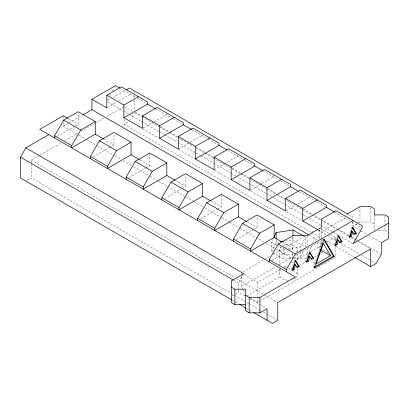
<?xml version="1.0" encoding="UTF-8"?>
<svg xmlns="http://www.w3.org/2000/svg" width="409" height="409" viewBox="0 0 409 409"><rect width="100%" height="100%" fill="white"/><g stroke="black" fill="none" stroke-linecap="round" stroke-linejoin="round"><path stroke-width="0.31" stroke-dasharray="2.04 1.53" d="M287.793 280.145L286.193 280.022A8.845 5.107 0 0 1 280.819 277.645C279.015 275.369 279.444 271.827 280.6 269.352M294.536 260.375L291.162 270.119L292.159 269.541M305.457 261.862L308.831 252.123M309.587 251.632L311.832 245.149M312.65 242.793L314.286 238.074L315.835 240.768M313.289 267.66L323.115 239.285M334.644 243.636L337.42 235.615M348.739 235.957L351.714 227.363M276.152 239.996L276.152 242.471L271.637 252.195L271.637 242.292L272.967 239.429M300.809 251.136L300.809 246.801L305.324 237.077L303.713 236.151M293.948 257.767L300.809 256.709L303.994 249.843M107.424 99.668L109.295 96.427M109.607 95.89L110.542 94.269M112.414 91.028L114.597 87.25M130.093 120.072L134.193 112.971M245.047 296.024L238.447 292.215L238.447 283.013L243.176 274.822M93.114 157.03L113.973 144.898L113.973 133.625M63.334 122.521L63.334 126.202L68.835 123.027M69.382 122.71L82.577 115.093M107.582 100.66L110.865 98.763M113.048 97.5L125.077 90.553M57.342 136.391L74.908 126.248M75.455 125.931L78.201 124.346L78.201 112.981M107.342 107.521L116.672 102.138M118.871 100.87L130.394 94.213L130.394 93.119M31.171 163.334L31.171 160.164L39.468 155.374M40.021 155.057L61.59 142.603M64.908 140.686L77.628 133.344M80.946 131.427L104.177 118.017M106.391 116.739L124.091 106.519M26.882 180.384L31.171 177.91L234.081 295.058M124.101 119.188L124.101 124.259L128.39 121.78M128.886 177.695L145.359 168.191M145.906 167.874L149.75 165.655L149.75 154.29M178.339 149.147L188.217 143.441M190.415 142.174L201.944 135.517L201.944 134.423M164.663 198.35L182.23 188.206M182.777 187.889L185.522 186.305L185.522 174.94M214.112 169.801L223.994 164.096M224.541 163.779L237.716 156.172L237.716 155.077M200.983 218.687L216.903 209.495M217.45 209.178L221.295 206.959L221.295 194.331M250.436 190.139L261.412 183.799M261.959 183.483L273.488 176.826L273.488 174.638M236.208 239.659L253.774 229.515M254.321 229.198L257.067 227.614L257.067 216.249M286.208 210.788L295.538 205.405M297.737 204.137L309.26 197.481L309.26 195.292M242.966 271.862L263.963 259.741M264.516 259.424L270.594 255.911M273.355 254.316L283.851 248.258M284.403 247.941L304.848 236.136M312.031 231.99L313.136 231.351M271.98 260.308L288.447 250.804M288.999 250.487L292.839 248.268L282.946 242.552M242.885 289.378L241.31 286.643L275.564 266.867M279.434 264.633L292.696 256.98M295.456 255.385L319.214 241.663L321.106 244.94M231.852 296.024L235.149 294.122M235.702 293.805L238.447 292.215M352.819 221.882L352.824 226.172L357.763 223.324M358.315 223.007L359.961 222.056L370.677 222.051L374.255 224.117M244.045 274.403L257.747 282.312L279.848 269.551M284.27 267L287.583 265.083M291.453 262.854L294.214 261.259M296.423 259.981L308.028 253.283M310.789 251.688L321.29 245.625M327.369 242.118L335.656 237.332L335.656 241.085M246.668 295.932L280.093 276.632M299.368 265.502L305.947 261.709M314.163 256.959L318.003 254.746M321.29 252.849L324.03 251.264M250.359 298.064L257.747 302.328L335.656 257.348L335.656 246.714M143.114 128.078L153.544 122.102M154.091 121.785L166.172 114.868L166.172 113.774M276.152 242.471L279.894 241.893M285.508 241.024L292.992 239.863L305.324 246.985L305.324 237.077M277 245.385L283.969 249.408L285.216 249.214M288.335 248.733L300.809 246.801M272.711 252.813L283.969 259.311L293.325 257.864M378.039 230.308L384.976 230.308L388.55 232.368M293.463 258.708L306.515 258.708M284.061 266.995L286.193 267.205L287.91 267.936M103.528 138.927L113.973 144.898M348.524 214.505L352.814 216.985L352.814 219.434M120.486 88.492L135.353 97.076M137.562 98.349L146.376 103.436M155.727 108.835L172.782 118.682M173.334 119.004L183.252 124.73M192.046 129.806L207.455 138.702M208.002 139.019L217.925 144.745M227.823 150.461L243.227 159.352M243.779 159.674L254.25 165.717M263.043 170.793L278.447 179.689M280.651 180.962L290.574 186.688M299.368 191.765L314.224 200.344M314.772 200.661L325.242 206.703M335.14 212.419L349.997 220.998M352.2 222.271L362.118 227.997M352.824 226.172L360.523 230.62M361.07 230.937L367.118 234.429M369.317 235.696L381.413 242.68M135.374 112.199L141.458 115.706M160.256 126.56L169.653 131.989M170.21 132.306L177.394 136.458M196.192 147.312L205.042 152.419M205.594 152.736L213.334 157.204M232.133 168.058L240.978 173.165M241.53 173.482L248.718 177.634M268.069 188.805L276.919 193.912M277.471 194.234L284.659 198.38M303.452 209.234L312.302 214.342M314.511 215.62L320.595 219.132M321.147 219.449L337.18 228.708M337.732 229.025L349.342 235.732M351.556 237.005L354.874 238.922M355.426 239.239L357.088 240.201M357.64 240.518L380.309 253.606M124.643 106.841L132.383 111.309M134.592 112.582L141.78 116.734M142.332 117.051L158.922 126.626M159.474 126.948L168.871 132.373M169.423 132.695L177.169 137.163M177.721 137.48L194.306 147.056M196.519 148.334L204.26 152.802M204.812 153.119L213.104 157.91M213.656 158.227L240.195 173.549M240.748 173.871L249.04 178.656M249.592 178.973L266.182 188.549M266.734 188.871L275.579 193.978M277.793 195.257L302.118 209.301M302.67 209.618L311.52 214.725M312.072 215.042L320.365 219.832M320.917 220.149L336.397 229.086M336.95 229.408L348.008 235.788M351.326 237.706L354.092 239.301M354.644 239.623L356.3 240.579M358.514 241.857L370.125 248.56M107.593 101.928L123.073 110.865M123.625 111.187L128.605 114.06M129.157 114.377L159.014 131.616M159.566 131.933L163.989 134.489M164.541 134.806L177.255 142.148M177.813 142.465L200.482 155.553M201.034 155.875L213.196 162.894M213.749 163.217L230.333 172.792M230.891 173.109L235.865 175.982M236.417 176.305L266.274 193.539M266.826 193.861L271.249 196.412M273.463 197.69L284.521 204.076M285.073 204.393L302.21 214.29M302.762 214.607L307.185 217.164M309.398 218.437L320.457 224.822M321.009 225.144L332.067 231.525M332.619 231.847L338.151 235.037M338.703 235.359L352.522 243.335M320.861 228.789L328.529 233.217M330.723 234.485L335.656 237.332M318.683 230.175L321.433 231.76L345.038 218.135L345.038 215.947M142.731 128.825L158.764 138.078M178.672 149.571L194.704 158.83M214.607 170.318L230.64 179.577M250.548 191.069L266.581 200.323M286.484 211.816L301.965 220.753M317.998 230.011L327.399 235.441M327.952 235.758L335.692 240.226M341.218 243.416L359.465 253.953M361.679 255.231L371.075 260.656M371.628 260.973L376.05 263.529M124.101 124.259L310.978 232.143M311.53 232.46L320.932 237.89M321.484 238.207L323.141 239.163M325.907 240.763L333.647 245.231M335.861 246.504L354.102 257.041M309.265 235.175L317.558 239.965M319.603 241.146L323.325 243.294M327.742 252.777L324.577 250.952L322.686 247.675M68.293 118.625L78.201 124.346M175.625 180.594L185.522 186.305M211.402 201.248L221.295 206.959M247.174 221.903L257.067 227.614M309.797 260.242L315.114 263.314M271.637 242.292L276.464 245.073M63.334 126.202L78.267 134.822M78.819 135.144L86.56 139.612M87.117 139.934L97.071 145.681M97.623 145.998L114.213 155.578M114.765 155.895L120.849 159.408M123.063 160.686L133.017 166.432M133.569 166.754L149.607 176.013M150.159 176.33L157.905 180.804M158.457 181.121L185.553 196.765M186.105 197.087L193.851 201.555M194.403 201.872L204.357 207.624M204.909 207.941L221.499 217.522M222.051 217.839L229.244 221.99M229.797 222.307L239.751 228.058M240.303 228.375L264.086 242.102M266.295 243.381L276.249 249.127M276.801 249.449L292.839 258.708M31.171 160.164L235.942 278.391M236.494 278.708L277.21 302.215M234.02 280.456L238.447 283.013M249.996 298.882L259.342 304.276M259.894 304.598L266.489 308.406M234.633 295.38L248.457 303.36M249.009 303.677L258.963 309.424M259.516 309.741L261.172 310.702M263.386 311.975L266.152 313.575M266.704 313.892L276.653 319.639M232.041 300.068L238.289 303.677M246.412 308.371L252.665 311.975M139.852 159.888L149.75 165.655M288.483 268.181L291.152 270.247M317.082 242.92L320.186 248.304M243.202 289.92L244.776 292.655M134.812 91.749L134.817 94.898M134.817 95.527L134.817 97.414M134.817 99.929L134.822 110.619M384.971 216.146L384.971 224.152M384.971 224.766L384.976 230.308M374.255 214.919L374.255 230.308M370.677 207.895L370.677 222.051M359.956 206.668L359.961 222.056M321.433 228.605L321.433 244.843M319.214 229.725L319.214 240.41M307.139 236.264L307.139 245.615M307.139 248.11L307.139 257.46M300.809 251.755L300.809 256.709M297.328 249.587L297.328 251.499M297.328 254.05L297.328 261.065M297.328 268.713L297.328 275.088M292.992 236.77L292.992 239.863M292.839 236.903L292.839 251.336M292.839 253.795L292.839 256.867M283.969 249.408L283.969 259.311M279.638 249.587L279.638 264.557M279.638 268.923L279.638 273.284M257.747 282.312L257.747 302.328M241.31 272.818L241.31 286.643M63.334 115.762L63.334 119.448M31.171 163.968L31.171 177.91M292.905 270.666A8.845 5.107 0 0 1 296.142 277.645M295.727 278.018A8.845 5.107 0 0 1 291.868 279.807M296.142 252.143A8.845 5.107 0 0 0 292.22 244.96A8.845 5.107 0 0 0 280.17 247.844A8.845 5.107 0 0 0 286.193 254.521L290.768 254.521A8.845 5.107 0 0 0 292.905 254.009"/><path stroke-width="0.61" d="M245.594 304.598L234.873 304.598L234.873 289.204L231.3 287.138M267.041 320.278L267.041 308.723L259.889 312.849L249.168 312.849L249.168 297.455L245.594 295.395M259.889 312.849L259.889 297.455L295.359 276.98L39.729 129.392L63.334 115.762L67.741 118.308M292.159 269.541L293.161 268.964L294.736 264.413L295.63 264.93L297.205 267.66L299.204 266.504L295.63 260.318L292.057 270.635L294.051 269.48L295.63 264.93M306.453 261.29L307.456 260.712L309.03 256.162L309.925 256.678L311.5 259.408L313.499 258.253L309.925 252.062L306.351 262.379L308.35 261.228L309.925 256.678M334.547 245.068L336.045 244.204L337.619 239.654L338.514 240.17L340.089 242.9L342.088 241.75L338.514 235.558L334.94 245.875L336.939 244.72L338.514 240.17M348.841 236.816L350.339 235.952L351.914 231.402L352.809 231.918L354.383 234.648L356.382 233.493L352.809 227.302L349.235 237.619L351.234 236.468L352.809 231.918M273.764 237.716L276.152 232.568L292.992 229.96L303.181 235.84M231.652 299.848L20.45 177.91L20.45 157.153L25.813 147.869L48.773 134.612M54.596 137.976L54.596 135.788L63.64 120.128L78.201 111.718L95.287 121.58L95.287 134.208L71.677 147.838L71.677 145.65L80.721 129.99L95.287 121.58M90.369 158.626L90.369 156.442L99.413 140.778L113.973 132.373L131.059 142.235L131.059 154.76L139.305 159.566M131.059 154.76L107.455 168.493L107.455 166.305L116.493 150.645L131.059 142.235M126.146 179.28L126.146 177.092L135.185 161.432L149.75 153.027L166.831 162.889L166.831 175.517L143.227 189.142L143.227 186.959L152.266 171.294L166.831 162.889M161.918 199.935L161.918 197.746L170.957 182.087L185.522 173.677L202.603 183.544L202.603 196.172L178.999 209.797L178.999 207.608L188.043 191.949L202.603 183.544M197.69 220.589L197.69 218.401L206.734 202.741L221.295 194.331L238.375 204.193L238.375 216.821L214.771 230.451L214.771 228.263L223.815 212.603L238.375 204.193M233.462 241.244L233.462 239.055L242.506 223.396L257.067 214.986L274.153 224.848L274.153 237.476L250.548 251.106L250.548 248.917L259.587 233.258L274.153 224.848M269.234 261.893L269.234 259.71L278.278 244.045L292.839 235.64L307.139 235.64L321.433 227.389L321.433 219.132L335.993 210.727L362.118 225.809L362.118 227.997L353.074 243.657L388.55 223.171M286.32 271.76L286.32 269.572L295.359 253.912L353.074 220.589M308.713 234.858L91.923 109.699L91.923 99.259L115.532 85.629L119.934 88.17M106.79 95.21L121.355 86.805L147.48 101.887L147.48 104.075L123.876 117.705L123.876 105.077L106.79 95.21L106.79 107.838L91.923 99.259M83.129 114.776L91.923 109.699M126.171 89.924L129.454 88.027L347.834 214.106M123.876 105.077L138.436 96.667M123.876 117.705L142.567 128.39L142.567 115.865L157.128 107.46L183.252 122.542L183.252 124.73L191.499 129.489M142.567 115.865L159.648 125.727L174.208 117.322M178.339 136.519L192.9 128.114L219.025 143.196L219.025 145.379L195.42 159.009L195.42 146.381L178.339 136.519L178.339 149.147L159.648 138.252L159.648 125.727M195.42 146.381L209.986 137.976M214.112 157.174L228.677 148.764L254.797 163.845L254.797 166.034L231.192 179.663L231.192 167.036L214.112 157.174L214.112 169.801L195.42 159.009M231.192 167.036L245.758 158.626M249.884 177.828L264.449 169.418L290.574 184.5L290.574 186.688L266.97 200.318L266.97 187.69L249.884 177.828L249.884 190.456L231.192 179.663M266.97 187.69L281.53 179.28M285.656 198.477L300.221 190.073L326.346 205.154L326.346 207.343L302.742 220.972L302.742 208.345L285.656 198.477L285.656 211.105L266.97 200.318M302.742 208.345L317.302 199.935M347.451 213.887L359.956 206.668L370.677 206.668L374.25 208.728L374.255 214.883L384.971 214.919L388.545 216.98L388.55 238.559L381.413 242.68L381.413 254.245L376.05 263.529L370.692 266.617L354.659 257.358M296.811 266.857L298.309 265.993L299.204 266.504M311.106 258.6L312.604 257.736L313.499 258.253M339.194 242.384L341.193 241.233L342.088 241.75M353.494 234.132L355.487 232.977L356.382 233.493M330.472 255.676L316.177 263.928L323.325 243.294L330.472 255.676L321.433 250.456L320.809 249.378M314.373 267.036L333.366 256.07L334.255 256.586L314.178 268.176L324.219 239.199L334.255 256.586M159.648 138.252L183.252 124.73M280.518 241.796L283.636 241.31M234.873 289.204L245.594 289.204L245.594 310.784L249.168 312.849M249.168 297.455L259.889 297.455M95.287 134.208L103.528 138.927M147.48 104.075L155.175 108.518M219.025 145.379L226.724 149.827M254.797 166.034L263.043 170.793M290.574 186.688L298.268 191.131M326.346 207.343L334.593 212.102M350.339 235.952L351.234 236.468M302.742 220.972L317.583 229.541M336.045 244.204L336.939 244.72M166.831 175.517L175.078 180.277M202.603 196.172L210.303 200.614M238.375 216.821L246.622 221.586M274.153 237.476L281.847 241.918M307.456 260.712L308.35 261.228M63.64 120.128L80.721 129.99M99.413 140.778L116.493 150.645M135.185 161.432L152.266 171.294M170.957 182.087L188.043 191.949M206.734 202.741L223.815 212.603M242.506 223.396L259.587 233.258M278.278 244.045L295.359 253.912M293.161 268.964L294.051 269.48M54.596 135.788L71.677 145.65M90.369 156.442L107.455 166.305M126.146 177.092L143.227 186.959M161.918 197.746L178.999 207.608M197.69 218.401L214.771 228.263M233.462 239.055L250.548 248.917M269.234 259.71L286.32 269.572M25.813 147.869L243.81 273.728L231.3 280.952L231.3 302.532L234.873 304.598M20.45 157.153L233.467 280.139M239.781 304.536L245.86 308.049M253.769 312.614L272.399 323.371L277.762 320.278L277.762 302.532L370.677 248.876L370.692 266.617M352.215 227.302L355.487 232.977M337.916 235.558L341.193 241.233M323.637 239.224L333.366 256.07M309.327 252.062L312.604 257.736M295.032 260.318L298.309 265.993M294.736 264.413L295.364 265.507M292.992 229.96L292.992 235.533M276.152 232.568L276.152 238.754"/></g></svg>
